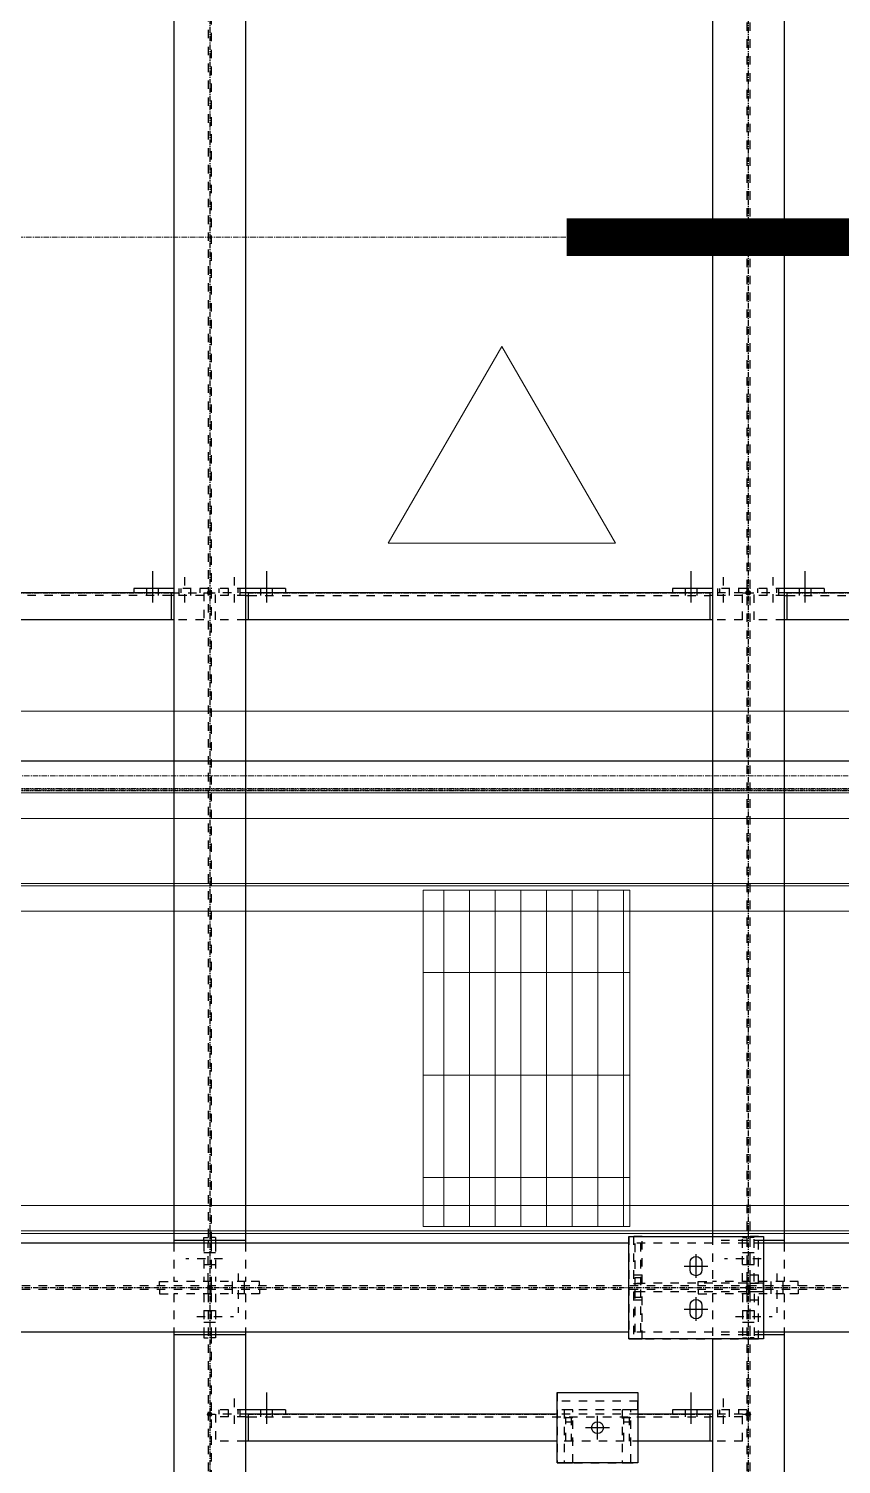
# Model space of a CAD drawing. Header units: inches. Extents: x 209270 to 234360, y -180214 to -150194.
# Drawn here: x 229278 to 231163, y -164412 to -161080 of the extents above; entities that cross this region are included whole.
import ezdxf

# ---------------------------------------------------------------- set-up
doc = ezdxf.new("R2010")
doc.units = ezdxf.units.IN
doc.header["$LTSCALE"] = 10
doc.header["$MEASUREMENT"] = 0
for name, pattern in [('CENTER', [2, 1.25, -0.25, 0.25, -0.25]), ('DXK_LINE_DOT2', [3.9198, 1.9599, -1.9599]), ('HIDDEN', [0.375, 0.25, -0.125])]:
    doc.linetypes.add(name, pattern=pattern)
for name, color, linetype in [('_STR_0', 2, 'Continuous'), ('_STR_1', 2, 'Continuous'), ('_STR_2', 2, 'Continuous'), ('_STR_4', 2, 'Continuous')]:
    doc.layers.add(name, color=color, linetype=linetype)
for name, color, linetype, lineweight in [('All Bought', 110, 'Continuous', 9), ('Belt', 4, 'Continuous', 9), ('CEN', 1, 'CENTER', 9), ('DIM', 42, 'Continuous', 13), ('HIDDEN', 3, 'HIDDEN', 9), ('MAIN OBJECT', 2, 'Continuous', 18), ('REV-F', 30, 'Continuous', 9)]:
    doc.layers.add(name, color=color, linetype=linetype, lineweight=lineweight)

# ---------------------------------------------------------------- blocks, each defined once
blk = doc.blocks.new('A$C89229f85')
at = {"layer": 'DIM'}
blk.add_lwpolyline([(0, 0, 0, 312.5, 0), (-542.2, 0, 125, 125, 0), (-2572.9, 0, 125, 125, 0)], format="xyseb", dxfattribs=at)
blk = doc.blocks.new('A$Cdc69ee36')
h = blk.add_hatch()
h.set_pattern_fill('GRATE', color=256, scale=75, angle=90)
h.set_pattern_definition([(89.999995, (-345791.23, -616422.02), (-59.53125, 5.6e-06), []), (179.999995, (-345791.23, -616422.02), (-2e-05, -238.125), [])])
h.paths.add_polyline_path([(-479.1, -1), (0, -1), (0, 779), (-479.1, 779)])
blk.add_lwpolyline([(-479.1, -1), (0, -1), (0, 779), (-479.1, 779)], close=True)
blk = doc.blocks.new('A$Cdd6af47b')
at = {"layer": 'REV-F'}
blk.add_lwpolyline([(-263.9, 457), (-527.7, 0), (0, 0)], close=True, dxfattribs=at)
blk = doc.blocks.new('Part-116860372-115328 - 114867')
at = {"layer": '_STR_1', "linetype": 'DXK_LINE_DOT2'}
for p, q in [((229711.1, -163885), (229701.1, -163885)), ((229711.1, -163885), (229711.1, -163891.9)), ((229701.1, -163891.9), (229701.1, -163898.1)), ((229711.1, -163898.1), (229711.1, -163987.5)), ((229701.1, -163987.5), (229701.1, -163997.5)), ((229813.6, -163987.5), (229780.8, -163987.5)), ((229813.6, -163997.5), (229813.6, -163987.5))]:
    blk.add_line(p, q, dxfattribs=at)
at = {"layer": '_STR_2', "linetype": 'Continuous'}
blk.add_line((229711.1, -163891.9), (229711.1, -163898.1), dxfattribs=at)
blk = doc.blocks.new('Part-116860372-115040 - 114867')
at = {"layer": '_STR_4', "linetype": 'Continuous'}
for points in [[(230947.6, -162394.2, -1), (230947.6, -162384.2, -1)], [(232197.6, -162394.2, -1), (232197.6, -162384.2, -1)]]:
    blk.add_hatch(color=256, dxfattribs=at).paths.add_polyline_path(points)
at = {"layer": '_STR_1', "linetype": 'DXK_LINE_DOT2'}
for p, q in [((230961.1, -162451.7), (230961.1, -162389.2)), ((231037.1, -162389.2), (230961.1, -162389.2)), ((231030.8, -162395.4), (230961.1, -162395.4)), ((231037.1, -162395.4), (232072.6, -162395.4)), ((232179.2, -162389.2), (232072.6, -162389.2)), ((232179.2, -162395.4), (232078.8, -162395.4)), ((232179.2, -162451.7), (232179.2, -162389.2)), ((231030.8, -162451.7), (230961.1, -162451.7)), ((232179.2, -162451.7), (232078.8, -162451.7))]:
    blk.add_line(p, q, dxfattribs=at)
at = {"layer": '_STR_2', "linetype": 'Continuous'}
for p, q in [((231030.8, -162395.4), (231037.1, -162395.4)), ((232072.6, -162389.2), (231037.1, -162389.2)), ((231037.1, -162389.2), (231037.1, -162451.7)), ((232072.6, -162389.2), (232072.6, -162451.7)), ((232078.8, -162395.4), (232072.6, -162395.4)), ((232078.8, -162451.7), (231030.8, -162451.7))]:
    blk.add_line(p, q, dxfattribs=at)
at = {"layer": '_STR_4', "linetype": 'CENTER'}
for p, q in [((230947.6, -162389.2), (230961.1, -162389.2)), ((231037.1, -162389.2), (232072.6, -162389.2)), ((232179.2, -162389.2), (232197.6, -162389.2))]:
    blk.add_line(p, q, dxfattribs=at)
at = {"layer": '_STR_4', "linetype": 'Continuous'}
for centre in [(230947.6, -162389.2), (232197.6, -162389.2)]:
    blk.add_circle(centre, 5, dxfattribs=at)
blk = doc.blocks.new('Part-116860372-115332 - 114867')
at = {"layer": '_STR_1', "linetype": 'DXK_LINE_DOT2'}
for p, q in [((230961.1, -163885), (230951.1, -163885)), ((230961.1, -163987.5), (230961.1, -163885)), ((230951.1, -163987.5), (230951.1, -163997.5)), ((231063.6, -163987.5), (231030.8, -163987.5)), ((231063.6, -163997.5), (231063.6, -163987.5))]:
    blk.add_line(p, q, dxfattribs=at)
blk = doc.blocks.new('Part-116860372-114997 - 114867')
at = {"layer": '_STR_4', "linetype": 'Continuous'}
for points in [[(228447.6, -164006.7, -1), (228447.6, -163996.7, -1)], [(232197.6, -164006.7, -1), (232197.6, -163996.7, -1)]]:
    blk.add_hatch(color=256, dxfattribs=at).paths.add_polyline_path(points)
at = {"layer": '_STR_1', "linetype": 'DXK_LINE_DOT2'}
for p, q in [((228463.8, -163898.1), (228463.8, -164105.2)), ((228603.8, -163898.1), (228463.8, -163898.1)), ((229107.5, -163898.1), (228795, -163898.1)), ((230982.5, -163898.1), (230670, -163898.1)), ((232181.7, -163898.1), (232041.3, -163898.1)), ((232072.6, -163898.1), (232072.6, -164105.2)), ((232181.7, -163898.1), (232181.7, -164105.2)), ((228603.8, -163997.5), (228463.8, -163997.5)), ((228603.8, -164005.9), (228463.8, -164005.9)), ((232181.7, -163997.5), (228610.1, -163997.5)), ((232181.7, -164005.9), (228610.1, -164005.9)), ((228463.8, -164105.2), (228603.8, -164105.2)), ((229107.5, -164105.2), (228795, -164105.2)), ((230982.5, -164105.2), (230670, -164105.2)), ((232181.7, -164105.2), (232041.3, -164105.2))]:
    blk.add_line(p, q, dxfattribs=at)
at = {"layer": '_STR_2', "linetype": 'Continuous'}
for p, q in [((228795, -163898.1), (228603.8, -163898.1)), ((228610.1, -163898.1), (228610.1, -164105.2)), ((230670, -163898.1), (229107.5, -163898.1)), ((232041.3, -163898.1), (230982.5, -163898.1)), ((228610.1, -163997.5), (228603.8, -163997.5)), ((228610.1, -164005.9), (228603.8, -164005.9)), ((228610.1, -164105.2), (228603.8, -164105.2)), ((228795, -164105.2), (228610.1, -164105.2)), ((230670, -164105.2), (229107.5, -164105.2)), ((232041.3, -164105.2), (230982.5, -164105.2))]:
    blk.add_line(p, q, dxfattribs=at)
at = {"layer": '_STR_4', "linetype": 'CENTER'}
blk.add_line((228447.6, -164001.7), (232197.6, -164001.7), dxfattribs=at)
at = {"layer": '_STR_4', "linetype": 'Continuous'}
for centre in [(228447.6, -164001.7), (232197.6, -164001.7)]:
    blk.add_circle(centre, 5, dxfattribs=at)
blk = doc.blocks.new('Part-116860372-114998 - 114867')
at = {"layer": '_STR_4', "linetype": 'Continuous'}
for points in [[(229697.6, -164006.7, -1), (229697.6, -163996.7, -1)], [(229697.6, -167019.2, -1), (229697.6, -167009.2, -1)]]:
    blk.add_hatch(color=256, dxfattribs=at).paths.add_polyline_path(points)
at = {"layer": '_STR_1', "linetype": 'DXK_LINE_DOT2'}
for p, q in [((229614.3, -164015.9), (229614.3, -164105.2)), ((229780.8, -164015.9), (229614.3, -164015.9)), ((229694, -164015.9), (229694, -165919)), ((229701.1, -164015.9), (229701.1, -164105.2)), ((229780.8, -164015.9), (229780.8, -164105.2)), ((229701.1, -164111.5), (229701.1, -166916.4)), ((229694, -165919), (229694, -166916.4)), ((229614.3, -166922.7), (229614.3, -167000.2)), ((229694, -167000.2), (229694, -166922.7)), ((229701.1, -166922.7), (229701.1, -167000.2)), ((229780.8, -166922.7), (229780.8, -167000.2)), ((229780.8, -167000.2), (229614.3, -167000.2))]:
    blk.add_line(p, q, dxfattribs=at)
at = {"layer": '_STR_2', "linetype": 'Continuous'}
for p, q in [((229614.3, -164105.2), (229614.3, -166922.7)), ((229780.8, -164111.5), (229614.3, -164111.5)), ((229694, -164105.2), (229694, -164111.5)), ((229701.1, -164105.2), (229701.1, -164111.5)), ((229780.8, -164105.2), (229780.8, -166922.7)), ((229780.8, -166916.4), (229614.3, -166916.4)), ((229694, -166916.4), (229694, -166922.7)), ((229701.1, -166916.4), (229701.1, -166922.7))]:
    blk.add_line(p, q, dxfattribs=at)
at = {"layer": '_STR_4', "linetype": 'CENTER'}
blk.add_line((229697.6, -164001.7), (229697.6, -167014.2), dxfattribs=at)
at = {"layer": '_STR_4', "linetype": 'Continuous'}
for centre in [(229697.6, -164001.7), (229697.6, -167014.2)]:
    blk.add_circle(centre, 5, dxfattribs=at)
blk = doc.blocks.new('Part-116860372-114999 - 114867')
at = {"layer": '_STR_4', "linetype": 'Continuous'}
for points in [[(230947.6, -164006.7, -1), (230947.6, -163996.7, -1)], [(230947.6, -167019.2, -1), (230947.6, -167009.2, -1)]]:
    blk.add_hatch(color=256, dxfattribs=at).paths.add_polyline_path(points)
at = {"layer": '_STR_1', "linetype": 'DXK_LINE_DOT2'}
for p, q in [((230864.3, -164015.9), (230864.3, -164120.4)), ((231030.8, -164015.9), (230864.3, -164015.9)), ((230944, -164015.9), (230944, -166916.4)), ((230951.1, -164015.9), (230951.1, -166916.4)), ((231030.8, -164015.9), (231030.8, -164105.2)), ((230982.6, -164111.5), (230864.3, -164111.5)), ((230864.3, -166922.7), (230864.3, -167000.2)), ((230944, -167000.2), (230944, -166922.7)), ((230951.1, -166922.7), (230951.1, -167000.2)), ((231030.8, -166922.7), (231030.8, -167000.2)), ((231030.8, -167000.2), (230864.3, -167000.2))]:
    blk.add_line(p, q, dxfattribs=at)
at = {"layer": '_STR_2', "linetype": 'Continuous'}
for p, q in [((231030.8, -164111.5), (230982.6, -164111.5)), ((231030.8, -164105.2), (231030.8, -166922.7)), ((230864.3, -164120.4), (230864.3, -166922.7)), ((231030.8, -166916.4), (230864.3, -166916.4)), ((230944, -166916.4), (230944, -166922.7)), ((230951.1, -166916.4), (230951.1, -166922.7))]:
    blk.add_line(p, q, dxfattribs=at)
at = {"layer": '_STR_4', "linetype": 'CENTER'}
blk.add_line((230947.6, -164001.7), (230947.6, -167014.2), dxfattribs=at)
at = {"layer": '_STR_4', "linetype": 'Continuous'}
for centre in [(230947.6, -164001.7), (230947.6, -167014.2)]:
    blk.add_circle(centre, 5, dxfattribs=at)
blk = doc.blocks.new('Part-116860372-115002 - 114867')
at = {"layer": '_STR_4', "linetype": 'Continuous'}
for points in [[(230947.6, -160781.7, -1), (230947.6, -160771.7, -1)], [(230947.6, -164006.7, -1), (230947.6, -163996.7, -1)]]:
    blk.add_hatch(color=256, dxfattribs=at).paths.add_polyline_path(points)
at = {"layer": '_STR_1', "linetype": 'DXK_LINE_DOT2'}
for p, q in [((231030.8, -160790.9), (230864.3, -160790.9)), ((230864.3, -160790.9), (230864.3, -160895.4)), ((230944, -160790.9), (230944, -163987.5)), ((230951.1, -160790.9), (230951.1, -163987.5)), ((231030.8, -160790.9), (231030.8, -160880.2)), ((230982.6, -160886.5), (230864.3, -160886.5)), ((230864.3, -163882.9), (230864.3, -163987.5)), ((230982.5, -163891.9), (230864.3, -163891.9)), ((231030.8, -163898.1), (231030.8, -163987.5)), ((231030.8, -163987.5), (230864.3, -163987.5))]:
    blk.add_line(p, q, dxfattribs=at)
at = {"layer": '_STR_2', "linetype": 'Continuous'}
for p, q in [((231030.8, -160886.5), (230982.6, -160886.5)), ((231030.8, -160880.2), (231030.8, -163898.1)), ((230864.3, -160895.4), (230864.3, -163882.9)), ((231030.8, -163891.9), (230982.5, -163891.9))]:
    blk.add_line(p, q, dxfattribs=at)
at = {"layer": '_STR_4', "linetype": 'CENTER'}
blk.add_line((230947.6, -160776.7), (230947.6, -164001.7), dxfattribs=at)
at = {"layer": '_STR_4', "linetype": 'Continuous'}
for centre in [(230947.6, -160776.7), (230947.6, -164001.7)]:
    blk.add_circle(centre, 5, dxfattribs=at)
blk = doc.blocks.new('Bolt-116860372-115334 - 114867')
at = {"layer": '_STR_1', "linetype": 'DXK_LINE_DOT2'}
for p, q in [((229763.6, -163968.7), (229763.6, -164059.9)), ((229749.9, -163987.5), (229749.9, -163997.5)), ((229749.9, -163997.5), (229749.9, -164005.9)), ((229749.9, -164005.9), (229749.9, -164015.9)), ((229777.4, -163987.5), (229777.4, -163997.5)), ((229777.4, -163997.5), (229777.4, -164005.9)), ((229777.4, -164005.9), (229777.4, -164015.9))]:
    blk.add_line(p, q, dxfattribs=at)
blk = doc.blocks.new('Part-116860372-115003 - 114867')
at = {"layer": '_STR_4', "linetype": 'Continuous'}
for points in [[(229697.6, -160781.7, -1), (229697.6, -160771.7, -1)], [(229697.6, -164006.7, -1), (229697.6, -163996.7, -1)]]:
    blk.add_hatch(color=256, dxfattribs=at).paths.add_polyline_path(points)
at = {"layer": '_STR_1', "linetype": 'DXK_LINE_DOT2'}
for p, q in [((229780.8, -160790.9), (229614.3, -160790.9)), ((229614.3, -160790.9), (229614.3, -160880.2)), ((229694, -160790.9), (229694, -160880.2)), ((229701.1, -160790.9), (229701.1, -160893.4)), ((229780.8, -160790.9), (229780.8, -160880.2)), ((229694, -160886.5), (229694, -163891.9)), ((229701.1, -160893.4), (229701.1, -163891.9)), ((229614.3, -163898.1), (229614.3, -163987.5)), ((229694, -163987.5), (229694, -163898.1)), ((229701.1, -163898.1), (229701.1, -163987.5)), ((229780.8, -163898.1), (229780.8, -163987.5)), ((229780.8, -163987.5), (229614.3, -163987.5))]:
    blk.add_line(p, q, dxfattribs=at)
at = {"layer": '_STR_2', "linetype": 'Continuous'}
for p, q in [((229614.3, -160880.2), (229614.3, -163898.1)), ((229780.8, -160886.5), (229614.3, -160886.5)), ((229694, -160880.2), (229694, -160886.5)), ((229701.1, -160880.2), (229701.1, -160886.5)), ((229780.8, -160880.2), (229780.8, -163898.1)), ((229780.8, -163891.9), (229614.3, -163891.9)), ((229694, -163891.9), (229694, -163898.1)), ((229701.1, -163891.9), (229701.1, -163898.1))]:
    blk.add_line(p, q, dxfattribs=at)
at = {"layer": '_STR_4', "linetype": 'CENTER'}
blk.add_line((229697.6, -160776.7), (229697.6, -164001.7), dxfattribs=at)
at = {"layer": '_STR_4', "linetype": 'Continuous'}
for centre in [(229697.6, -160776.7), (229697.6, -164001.7)]:
    blk.add_circle(centre, 5, dxfattribs=at)
blk = doc.blocks.new('Part-116860372-115038 - 114867')
at = {"layer": '_STR_4', "linetype": 'Continuous'}
for points in [[(228447.6, -162394.2, -1), (228447.6, -162384.2, -1)], [(229697.6, -162394.2, -1), (229697.6, -162384.2, -1)]]:
    blk.add_hatch(color=256, dxfattribs=at).paths.add_polyline_path(points)
at = {"layer": '_STR_1', "linetype": 'DXK_LINE_DOT2'}
for p, q in [((228463.8, -162389.2), (228463.8, -162451.7)), ((228610.1, -162389.2), (228463.8, -162389.2)), ((228603.8, -162395.4), (228463.8, -162395.4)), ((229608.1, -162395.4), (228610.1, -162395.4)), ((229608.1, -162389.2), (229684, -162389.2)), ((229684, -162395.4), (229614.3, -162395.4)), ((229684, -162389.2), (229684, -162451.7)), ((228603.8, -162451.7), (228463.8, -162451.7)), ((229684, -162451.7), (229614.3, -162451.7))]:
    blk.add_line(p, q, dxfattribs=at)
at = {"layer": '_STR_2', "linetype": 'Continuous'}
for p, q in [((228610.1, -162395.4), (228603.8, -162395.4)), ((229608.1, -162389.2), (228610.1, -162389.2)), ((228610.1, -162451.7), (228610.1, -162389.2)), ((229608.1, -162389.2), (229608.1, -162451.7)), ((229614.3, -162395.4), (229608.1, -162395.4)), ((229614.3, -162451.7), (228603.8, -162451.7))]:
    blk.add_line(p, q, dxfattribs=at)
at = {"layer": '_STR_4', "linetype": 'CENTER'}
for p, q in [((228447.6, -162389.2), (228463.8, -162389.2)), ((228610.1, -162389.2), (229608.1, -162389.2)), ((229684, -162389.2), (229697.6, -162389.2))]:
    blk.add_line(p, q, dxfattribs=at)
at = {"layer": '_STR_4', "linetype": 'Continuous'}
for centre in [(228447.6, -162389.2), (229697.6, -162389.2)]:
    blk.add_circle(centre, 5, dxfattribs=at)
blk = doc.blocks.new('Part-116860372-115039 - 114867')
at = {"layer": '_STR_4', "linetype": 'Continuous'}
for points in [[(229697.6, -162394.2, -1), (229697.6, -162384.2, -1)], [(230947.6, -162394.2, -1), (230947.6, -162384.2, -1)]]:
    blk.add_hatch(color=256, dxfattribs=at).paths.add_polyline_path(points)
at = {"layer": '_STR_1', "linetype": 'DXK_LINE_DOT2'}
for p, q in [((229711.1, -162451.7), (229711.1, -162389.2)), ((229787.1, -162389.2), (229711.1, -162389.2)), ((229780.8, -162395.4), (229711.1, -162395.4)), ((229787.1, -162395.4), (230858.1, -162395.4)), ((230934, -162389.2), (230858.1, -162389.2)), ((230934, -162395.4), (230864.3, -162395.4)), ((230934, -162451.7), (230934, -162389.2)), ((229780.8, -162451.7), (229711.1, -162451.7)), ((230934, -162451.7), (230864.3, -162451.7))]:
    blk.add_line(p, q, dxfattribs=at)
at = {"layer": '_STR_2', "linetype": 'Continuous'}
for p, q in [((229780.8, -162395.4), (229787.1, -162395.4)), ((230858.1, -162389.2), (229787.1, -162389.2)), ((229787.1, -162389.2), (229787.1, -162451.7)), ((230858.1, -162389.2), (230858.1, -162451.7)), ((230864.3, -162395.4), (230858.1, -162395.4)), ((230864.3, -162451.7), (229780.8, -162451.7))]:
    blk.add_line(p, q, dxfattribs=at)
at = {"layer": '_STR_4', "linetype": 'CENTER'}
for p, q in [((229697.6, -162389.2), (229711.1, -162389.2)), ((229787.1, -162389.2), (230858.1, -162389.2)), ((230934, -162389.2), (230947.6, -162389.2))]:
    blk.add_line(p, q, dxfattribs=at)
at = {"layer": '_STR_4', "linetype": 'Continuous'}
for centre in [(229697.6, -162389.2), (230947.6, -162389.2)]:
    blk.add_circle(centre, 5, dxfattribs=at)
blk = doc.blocks.new('Part-116860372-115814 - 114867')
at = {"layer": '_STR_1', "linetype": 'DXK_LINE_DOT2'}
for p, q in [((230944, -162379.2), (230864.3, -162379.2)), ((230881.5, -162389.2), (230881.5, -162379.2)), ((230925.3, -162389.2), (230925.3, -162379.2)), ((230944, -162379.2), (230944, -162389.2))]:
    blk.add_line(p, q, dxfattribs=at)
at = {"layer": '_STR_2', "linetype": 'Continuous'}
for p, q in [((230864.3, -162379.2), (230771.5, -162379.2)), ((230771.5, -162379.2), (230771.5, -162389.2)), ((230864.3, -162389.2), (230858.1, -162389.2))]:
    blk.add_line(p, q, dxfattribs=at)
blk = doc.blocks.new('Part-116860372-115812 - 114867')
at = {"layer": '_STR_1', "linetype": 'DXK_LINE_DOT2'}
for p, q in [((231030.8, -162379.2), (230951.1, -162379.2)), ((230969.9, -162389.2), (230969.9, -162379.2)), ((231013.6, -162389.2), (231013.6, -162379.2))]:
    blk.add_line(p, q, dxfattribs=at)
at = {"layer": '_STR_2', "linetype": 'Continuous'}
for p, q in [((231123.6, -162379.2), (231030.8, -162379.2)), ((231123.6, -162379.2), (231123.6, -162389.2)), ((231037.1, -162389.2), (231030.8, -162389.2))]:
    blk.add_line(p, q, dxfattribs=at)
blk = doc.blocks.new('Bolt-116860372-115305 - 114867')
at = {"layer": '_STR_1', "linetype": 'DXK_LINE_DOT2'}
for p, q in [((229667.8, -164068.4), (229752.8, -164068.4)), ((229684, -164054.6), (229694, -164054.6)), ((229684, -164082.1), (229694, -164082.1)), ((229694, -164054.6), (229701.1, -164054.6)), ((229694, -164082.1), (229701.1, -164082.1)), ((229701.1, -164054.6), (229711.1, -164054.6)), ((229701.1, -164082.1), (229711.1, -164082.1))]:
    blk.add_line(p, q, dxfattribs=at)
blk = doc.blocks.new('Part-116860372-115822 - 114867')
at = {"layer": '_STR_1', "linetype": 'DXK_LINE_DOT2'}
for p, q in [((229780.8, -164285.4), (229701.1, -164285.4)), ((229719.9, -164295.4), (229719.9, -164285.4)), ((229763.6, -164295.4), (229763.6, -164285.4))]:
    blk.add_line(p, q, dxfattribs=at)
at = {"layer": '_STR_2', "linetype": 'Continuous'}
for p, q in [((229873.6, -164285.4), (229780.8, -164285.4)), ((229873.6, -164285.4), (229873.6, -164295.4)), ((229787.1, -164295.4), (229780.8, -164295.4))]:
    blk.add_line(p, q, dxfattribs=at)
blk = doc.blocks.new('Part-116860372-115102 - 114867')
at = {"layer": '_STR_4', "linetype": 'Continuous'}
for points in [[(229697.6, -164300.4, -1), (229697.6, -164290.4, -1)], [(230947.6, -164300.4, -1), (230947.6, -164290.4, -1)]]:
    blk.add_hatch(color=256, dxfattribs=at).paths.add_polyline_path(points)
at = {"layer": '_STR_1', "linetype": 'DXK_LINE_DOT2'}
for p, q in [((229711.1, -164295.4), (229711.1, -164357.9)), ((229787.1, -164295.4), (229711.1, -164295.4)), ((229780.8, -164301.6), (229711.1, -164301.6)), ((229787.1, -164301.6), (230858.1, -164301.6)), ((230691.3, -164295.4), (230503.8, -164295.4)), ((230934, -164295.4), (230858.1, -164295.4)), ((230934, -164301.6), (230864.3, -164301.6)), ((230934, -164357.9), (230934, -164295.4)), ((229780.8, -164357.9), (229711.1, -164357.9)), ((230540.1, -164357.9), (230503.8, -164357.9)), ((230934, -164357.9), (230540.1, -164357.9))]:
    blk.add_line(p, q, dxfattribs=at)
at = {"layer": '_STR_2', "linetype": 'Continuous'}
for p, q in [((229780.8, -164301.6), (229787.1, -164301.6)), ((230503.8, -164295.4), (229787.1, -164295.4)), ((229787.1, -164295.4), (229787.1, -164357.9)), ((230858.1, -164295.4), (230691.3, -164295.4)), ((230858.1, -164295.4), (230858.1, -164357.9)), ((230864.3, -164301.6), (230858.1, -164301.6)), ((230503.8, -164357.9), (229780.8, -164357.9)), ((230864.3, -164357.9), (230691.3, -164357.9))]:
    blk.add_line(p, q, dxfattribs=at)
at = {"layer": '_STR_4', "linetype": 'CENTER'}
for p, q in [((229697.6, -164295.4), (229711.1, -164295.4)), ((229787.1, -164295.4), (230503.8, -164295.4)), ((230691.3, -164295.4), (230858.1, -164295.4)), ((230934, -164295.4), (230947.6, -164295.4))]:
    blk.add_line(p, q, dxfattribs=at)
at = {"layer": '_STR_4', "linetype": 'Continuous'}
for centre in [(229697.6, -164295.4), (230947.6, -164295.4)]:
    blk.add_circle(centre, 5, dxfattribs=at)
blk = doc.blocks.new('Bolt-116860372-115313 - 114867')
at = {"layer": '_STR_1', "linetype": 'DXK_LINE_DOT2'}
for p, q in [((230917.8, -164068.4), (231002.8, -164068.4)), ((230934, -164054.6), (230944, -164054.6)), ((230934, -164082.1), (230944, -164082.1)), ((230944, -164054.6), (230951.1, -164054.6)), ((230944, -164082.1), (230951.1, -164082.1)), ((230951.1, -164054.6), (230961.1, -164054.6)), ((230951.1, -164082.1), (230961.1, -164082.1))]:
    blk.add_line(p, q, dxfattribs=at)
blk = doc.blocks.new('Part-116860372-115327 - 114867')
at = {"layer": '_STR_1', "linetype": 'DXK_LINE_DOT2'}
for p, q in [((229684, -163891.9), (229684, -163885)), ((229684, -163885), (229694, -163885)), ((229684, -163898.1), (229684, -163987.5)), ((229694, -163891.9), (229694, -163898.1)), ((229581.5, -163997.5), (229581.5, -163987.5)), ((229581.5, -163987.5), (229614.3, -163987.5)), ((229694, -163987.5), (229694, -163997.5))]:
    blk.add_line(p, q, dxfattribs=at)
at = {"layer": '_STR_2', "linetype": 'Continuous'}
blk.add_line((229684, -163891.9), (229684, -163898.1), dxfattribs=at)
blk = doc.blocks.new('Part-116860372-116647 - 114867')
at = {"layer": '_STR_1', "linetype": 'DXK_LINE_DOT2'}
for p, q in [((230982.5, -163991.6), (230670, -163991.7)), ((230670, -164011.7), (230670, -163991.7)), ((230982.5, -164011.6), (230670, -164011.7)), ((230982.5, -164011.6), (230982.5, -163991.6))]:
    blk.add_line(p, q, dxfattribs=at)
blk = doc.blocks.new('Part-116860372-116649 - 114867')
at = {"layer": '_STR_1', "linetype": 'DXK_LINE_DOT2'}
for p, q in [((230681.3, -163882.9), (230681.3, -163991.7)), ((230701.3, -163882.9), (230681.3, -163882.9)), ((230701.3, -163991.7), (230701.3, -163882.9)), ((230701.3, -163972.9), (230681.3, -163972.9)), ((230681.3, -163991.7), (230701.3, -163991.7))]:
    blk.add_line(p, q, dxfattribs=at)
blk = doc.blocks.new('Part-116860372-116727 - 114867')
at = {"layer": '_STR_1', "linetype": 'DXK_LINE_DOT2'}
for p, q in [((230503.8, -164285.4), (230503.8, -164265.4)), ((230691.3, -164265.4), (230503.8, -164265.4)), ((230691.3, -164285.4), (230503.8, -164285.4)), ((230691.3, -164285.4), (230691.3, -164265.4))]:
    blk.add_line(p, q, dxfattribs=at)
blk = doc.blocks.new('Part-116860372-116729 - 114867')
at = {"layer": '_STR_1', "linetype": 'DXK_LINE_DOT2'}
for p, q in [((230503.8, -164245.4), (230503.8, -164265.4)), ((230503.8, -164245.4), (230691.3, -164245.4)), ((230691.3, -164245.4), (230691.3, -164265.4)), ((230503.8, -164285.4), (230503.8, -164407.9)), ((230691.3, -164285.4), (230691.3, -164407.9)), ((230503.8, -164407.9), (230691.3, -164407.9))]:
    blk.add_line(p, q, dxfattribs=at)
blk = doc.blocks.new('Part-116860372-115303 - 114867')
at = {"layer": '_STR_1', "linetype": 'DXK_LINE_DOT2'}
for p, q in [((229701.1, -164015.9), (229701.1, -164005.9)), ((229711.1, -164015.9), (229711.1, -164105.2)), ((229813.6, -164015.9), (229780.8, -164015.9)), ((229813.6, -164005.9), (229813.6, -164015.9)), ((229701.1, -164111.5), (229701.1, -164105.2)), ((229711.1, -164118.4), (229701.1, -164118.4)), ((229711.1, -164111.5), (229711.1, -164118.4))]:
    blk.add_line(p, q, dxfattribs=at)
at = {"layer": '_STR_2', "linetype": 'Continuous'}
blk.add_line((229711.1, -164105.2), (229711.1, -164111.5), dxfattribs=at)
blk = doc.blocks.new('Part-116860372-115304 - 114867')
at = {"layer": '_STR_1', "linetype": 'DXK_LINE_DOT2'}
for p, q in [((229581.5, -164005.9), (229581.5, -164015.9)), ((229581.5, -164015.9), (229614.3, -164015.9)), ((229684, -164015.9), (229684, -164105.2)), ((229694, -164015.9), (229694, -164005.9)), ((229684, -164111.5), (229684, -164118.4)), ((229684, -164118.4), (229694, -164118.4))]:
    blk.add_line(p, q, dxfattribs=at)
at = {"layer": '_STR_2', "linetype": 'Continuous'}
blk.add_line((229684, -164105.2), (229684, -164111.5), dxfattribs=at)
blk = doc.blocks.new('Part-116860372-115311 - 114867')
at = {"layer": '_STR_1', "linetype": 'DXK_LINE_DOT2'}
for p, q in [((230951.1, -164015.9), (230951.1, -164005.9)), ((230961.1, -164015.9), (230961.1, -164118.4)), ((231063.6, -164015.9), (231030.8, -164015.9)), ((231063.6, -164005.9), (231063.6, -164015.9)), ((230961.1, -164118.4), (230951.1, -164118.4))]:
    blk.add_line(p, q, dxfattribs=at)
blk = doc.blocks.new('Part-116860372-115312 - 114867')
at = {"layer": '_STR_1', "linetype": 'DXK_LINE_DOT2'}
for p, q in [((230831.5, -164005.9), (230831.5, -164015.9)), ((230831.5, -164015.9), (230864.3, -164015.9)), ((230934, -164015.9), (230934, -164118.4)), ((230944, -164015.9), (230944, -164005.9)), ((230934, -164118.4), (230944, -164118.4))]:
    blk.add_line(p, q, dxfattribs=at)
blk = doc.blocks.new('Bolt-116860372-115329 - 114867')
at = {"layer": '_STR_1', "linetype": 'DXK_LINE_DOT2'}
for p, q in [((229727.4, -163935), (229642.4, -163935)), ((229694, -163921.2), (229684, -163921.2)), ((229694, -163948.7), (229684, -163948.7)), ((229701.1, -163921.2), (229694, -163921.2)), ((229701.1, -163948.7), (229694, -163948.7)), ((229711.1, -163921.2), (229701.1, -163921.2)), ((229711.1, -163948.7), (229701.1, -163948.7))]:
    blk.add_line(p, q, dxfattribs=at)
blk = doc.blocks.new('Part-116860372-115331 - 114867')
at = {"layer": '_STR_1', "linetype": 'DXK_LINE_DOT2'}
for p, q in [((230934, -163987.5), (230934, -163885)), ((230934, -163885), (230944, -163885)), ((230831.5, -163997.5), (230831.5, -163987.5)), ((230831.5, -163987.5), (230864.3, -163987.5)), ((230944, -163987.5), (230944, -163997.5))]:
    blk.add_line(p, q, dxfattribs=at)
blk = doc.blocks.new('Bolt-116860372-115333 - 114867')
at = {"layer": '_STR_1', "linetype": 'DXK_LINE_DOT2'}
for p, q in [((230977.4, -163935), (230892.4, -163935)), ((230944, -163921.2), (230934, -163921.2)), ((230944, -163948.7), (230934, -163948.7)), ((230951.1, -163921.2), (230944, -163921.2)), ((230951.1, -163948.7), (230944, -163948.7)), ((230961.1, -163921.2), (230951.1, -163921.2)), ((230961.1, -163948.7), (230951.1, -163948.7))]:
    blk.add_line(p, q, dxfattribs=at)
blk = doc.blocks.new('Bolt-116860372-115335 - 114867')
at = {"layer": '_STR_1', "linetype": 'DXK_LINE_DOT2'}
for p, q in [((231013.6, -163968.7), (231013.6, -164059.9)), ((230999.9, -163987.5), (230999.9, -163997.5)), ((230999.9, -163997.5), (230999.9, -164005.9)), ((230999.9, -164005.9), (230999.9, -164015.9)), ((231027.4, -163987.5), (231027.4, -163997.5)), ((231027.4, -163997.5), (231027.4, -164005.9)), ((231027.4, -164005.9), (231027.4, -164015.9))]:
    blk.add_line(p, q, dxfattribs=at)
blk = doc.blocks.new('Bolt-116860372-116654 - 114867')
at = {"layer": '_STR_2', "linetype": 'Continuous'}
for p, q in [((230798.8, -163951.6), (230853.8, -163951.6)), ((230812.5, -163942.9), (230813.6, -163937.6)), ((230812.5, -163960.4), (230812.5, -163942.9)), ((230813.6, -163937.6), (230816.6, -163933.2)), ((230816.6, -163933.2), (230821, -163930.2)), ((230821, -163930.2), (230826.3, -163929.1)), ((230826.3, -163979.1), (230826.3, -163924.1)), ((230826.3, -163929.1), (230826.3, -163929.1)), ((230826.3, -163929.1), (230831.5, -163930.2)), ((230831.5, -163930.2), (230836, -163933.2)), ((230836, -163933.2), (230839, -163937.6)), ((230839, -163937.6), (230840, -163942.9)), ((230840, -163942.9), (230840, -163960.4)), ((230813.6, -163965.6), (230812.5, -163960.4)), ((230816.6, -163970.1), (230813.6, -163965.6)), ((230821, -163973.1), (230816.6, -163970.1)), ((230826.3, -163974.1), (230821, -163973.1)), ((230831.5, -163973.1), (230826.3, -163974.1)), ((230826.3, -163974.1), (230826.3, -163974.1)), ((230836, -163970.1), (230831.5, -163973.1)), ((230839, -163965.6), (230836, -163970.1)), ((230840, -163960.4), (230839, -163965.6)), ((230798.8, -164051.6), (230853.8, -164051.6)), ((230812.5, -164042.9), (230813.6, -164037.6)), ((230812.5, -164060.4), (230812.5, -164042.9)), ((230813.6, -164037.6), (230816.6, -164033.2)), ((230816.6, -164033.2), (230821, -164030.2)), ((230821, -164030.2), (230826.3, -164029.1)), ((230826.3, -164079.1), (230826.3, -164024.1)), ((230826.3, -164029.1), (230826.3, -164029.1)), ((230826.3, -164029.1), (230831.5, -164030.2)), ((230831.5, -164030.2), (230836, -164033.2)), ((230836, -164033.2), (230839, -164037.6)), ((230839, -164037.6), (230840, -164042.9)), ((230840, -164042.9), (230840, -164060.4)), ((230813.6, -164065.6), (230812.5, -164060.4)), ((230816.6, -164070.1), (230813.6, -164065.6)), ((230821, -164073.1), (230816.6, -164070.1)), ((230826.3, -164074.1), (230821, -164073.1)), ((230831.5, -164073.1), (230826.3, -164074.1)), ((230826.3, -164074.1), (230826.3, -164074.1)), ((230836, -164070.1), (230831.5, -164073.1)), ((230839, -164065.6), (230836, -164070.1)), ((230840, -164060.4), (230839, -164065.6))]:
    blk.add_line(p, q, dxfattribs=at)
blk = doc.blocks.new('Part-116860372-116652 - 114867')
at = {"layer": '_STR_1', "linetype": 'DXK_LINE_DOT2'}
for p, q in [((230951.3, -163882.9), (230951.3, -163991.6)), ((230971.3, -163882.9), (230951.3, -163882.9)), ((230971.3, -163991.6), (230971.3, -163882.9)), ((230971.3, -163972.9), (230951.3, -163972.9)), ((230951.3, -163991.6), (230971.3, -163991.6))]:
    blk.add_line(p, q, dxfattribs=at)
blk = doc.blocks.new('Bolt-116860372-115819 - 114867')
at = {"layer": '_STR_1', "linetype": 'DXK_LINE_DOT2'}
for p, q in [((229640.3, -162411.7), (229640.3, -162339.2)), ((229626.5, -162389.2), (229626.5, -162379.2)), ((229654, -162389.2), (229654, -162379.2)), ((229626.5, -162395.4), (229626.5, -162389.2)), ((229654, -162395.4), (229654, -162389.2))]:
    blk.add_line(p, q, dxfattribs=at)
at = {"layer": '_STR_2', "linetype": 'Continuous'}
for p, q in [((229565.3, -162411.7), (229565.3, -162339.2)), ((229551.5, -162389.2), (229551.5, -162379.2)), ((229579, -162389.2), (229579, -162379.2)), ((229551.5, -162395.4), (229551.5, -162389.2)), ((229579, -162395.4), (229579, -162389.2))]:
    blk.add_line(p, q, dxfattribs=at)
blk = doc.blocks.new('Part-116860372-115823 - 114867')
at = {"layer": '_STR_1', "linetype": 'DXK_LINE_DOT2'}
for p, q in [((230944, -164285.4), (230864.3, -164285.4)), ((230881.5, -164295.4), (230881.5, -164285.4)), ((230925.3, -164295.4), (230925.3, -164285.4)), ((230944, -164285.4), (230944, -164295.4))]:
    blk.add_line(p, q, dxfattribs=at)
at = {"layer": '_STR_2', "linetype": 'Continuous'}
for p, q in [((230864.3, -164285.4), (230771.5, -164285.4)), ((230771.5, -164285.4), (230771.5, -164295.4)), ((230864.3, -164295.4), (230858.1, -164295.4))]:
    blk.add_line(p, q, dxfattribs=at)
blk = doc.blocks.new('Part-116860372-115815 - 114867')
at = {"layer": '_STR_1', "linetype": 'DXK_LINE_DOT2'}
for p, q in [((229694, -162379.2), (229614.3, -162379.2)), ((229631.5, -162389.2), (229631.5, -162379.2)), ((229675.3, -162389.2), (229675.3, -162379.2)), ((229694, -162379.2), (229694, -162389.2))]:
    blk.add_line(p, q, dxfattribs=at)
at = {"layer": '_STR_2', "linetype": 'Continuous'}
for p, q in [((229614.3, -162379.2), (229521.5, -162379.2)), ((229521.5, -162379.2), (229521.5, -162389.2)), ((229614.3, -162389.2), (229608.1, -162389.2))]:
    blk.add_line(p, q, dxfattribs=at)
blk = doc.blocks.new('Part-116860372-116648 - 114867')
at = {"layer": '_STR_2', "linetype": 'Continuous'}
for p, q in [((230670, -164120.4), (230670, -163882.9)), ((230670, -163882.9), (230982.5, -163882.9)), ((230982.5, -163882.9), (230982.6, -164120.4)), ((230982.6, -164120.4), (230670, -164120.4))]:
    blk.add_line(p, q, dxfattribs=at)
blk = doc.blocks.new('Part-116860372-115813 - 114867')
at = {"layer": '_STR_1', "linetype": 'DXK_LINE_DOT2'}
for p, q in [((229780.8, -162379.2), (229701.1, -162379.2)), ((229719.9, -162389.2), (229719.9, -162379.2)), ((229763.6, -162389.2), (229763.6, -162379.2))]:
    blk.add_line(p, q, dxfattribs=at)
at = {"layer": '_STR_2', "linetype": 'Continuous'}
for p, q in [((229873.6, -162379.2), (229780.8, -162379.2)), ((229873.6, -162379.2), (229873.6, -162389.2)), ((229787.1, -162389.2), (229780.8, -162389.2))]:
    blk.add_line(p, q, dxfattribs=at)
blk = doc.blocks.new('Bolt-116860372-115816 - 114867')
at = {"layer": '_STR_1', "linetype": 'DXK_LINE_DOT2'}
for p, q in [((231004.9, -162411.7), (231004.9, -162339.2)), ((230991.1, -162389.2), (230991.1, -162379.2)), ((231018.6, -162389.2), (231018.6, -162379.2)), ((230991.1, -162395.4), (230991.1, -162389.2)), ((231018.6, -162395.4), (231018.6, -162389.2))]:
    blk.add_line(p, q, dxfattribs=at)
at = {"layer": '_STR_2', "linetype": 'Continuous'}
for p, q in [((231079.9, -162411.7), (231079.9, -162339.2)), ((231066.1, -162389.2), (231066.1, -162379.2)), ((231093.6, -162389.2), (231093.6, -162379.2)), ((231066.1, -162395.4), (231066.1, -162389.2)), ((231093.6, -162395.4), (231093.6, -162389.2))]:
    blk.add_line(p, q, dxfattribs=at)
blk = doc.blocks.new('Bolt-116860372-115817 - 114867')
at = {"layer": '_STR_1', "linetype": 'DXK_LINE_DOT2'}
for p, q in [((229754.9, -162411.7), (229754.9, -162339.2)), ((229741.1, -162389.2), (229741.1, -162379.2)), ((229768.6, -162389.2), (229768.6, -162379.2)), ((229741.1, -162395.4), (229741.1, -162389.2)), ((229768.6, -162395.4), (229768.6, -162389.2))]:
    blk.add_line(p, q, dxfattribs=at)
at = {"layer": '_STR_2', "linetype": 'Continuous'}
for p, q in [((229829.9, -162411.7), (229829.9, -162339.2)), ((229816.1, -162389.2), (229816.1, -162379.2)), ((229843.6, -162389.2), (229843.6, -162379.2)), ((229816.1, -162395.4), (229816.1, -162389.2)), ((229843.6, -162395.4), (229843.6, -162389.2))]:
    blk.add_line(p, q, dxfattribs=at)
blk = doc.blocks.new('Bolt-116860372-115818 - 114867')
at = {"layer": '_STR_1', "linetype": 'DXK_LINE_DOT2'}
for p, q in [((230890.3, -162411.7), (230890.3, -162339.2)), ((230876.5, -162389.2), (230876.5, -162379.2)), ((230904, -162389.2), (230904, -162379.2)), ((230876.5, -162395.4), (230876.5, -162389.2)), ((230904, -162395.4), (230904, -162389.2))]:
    blk.add_line(p, q, dxfattribs=at)
at = {"layer": '_STR_2', "linetype": 'Continuous'}
for p, q in [((230815.3, -162411.7), (230815.3, -162339.2)), ((230801.5, -162389.2), (230801.5, -162379.2)), ((230829, -162389.2), (230829, -162379.2)), ((230801.5, -162395.4), (230801.5, -162389.2)), ((230829, -162395.4), (230829, -162389.2))]:
    blk.add_line(p, q, dxfattribs=at)
blk = doc.blocks.new('Bolt-116860372-115824 - 114867')
at = {"layer": '_STR_1', "linetype": 'DXK_LINE_DOT2'}
for p, q in [((229754.9, -164317.9), (229754.9, -164245.4)), ((229741.1, -164295.4), (229741.1, -164285.4)), ((229768.6, -164295.4), (229768.6, -164285.4)), ((229741.1, -164301.6), (229741.1, -164295.4)), ((229768.6, -164301.6), (229768.6, -164295.4))]:
    blk.add_line(p, q, dxfattribs=at)
at = {"layer": '_STR_2', "linetype": 'Continuous'}
for p, q in [((229829.9, -164317.9), (229829.9, -164245.4)), ((229816.1, -164295.4), (229816.1, -164285.4)), ((229843.6, -164295.4), (229843.6, -164285.4)), ((229816.1, -164301.6), (229816.1, -164295.4)), ((229843.6, -164301.6), (229843.6, -164295.4))]:
    blk.add_line(p, q, dxfattribs=at)
blk = doc.blocks.new('Bolt-116860372-115825 - 114867')
at = {"layer": '_STR_1', "linetype": 'DXK_LINE_DOT2'}
for p, q in [((230890.3, -164317.9), (230890.3, -164245.4)), ((230876.5, -164295.4), (230876.5, -164285.4)), ((230904, -164295.4), (230904, -164285.4)), ((230876.5, -164301.6), (230876.5, -164295.4)), ((230904, -164301.6), (230904, -164295.4))]:
    blk.add_line(p, q, dxfattribs=at)
at = {"layer": '_STR_2', "linetype": 'Continuous'}
for p, q in [((230815.3, -164317.9), (230815.3, -164245.4)), ((230801.5, -164295.4), (230801.5, -164285.4)), ((230829, -164295.4), (230829, -164285.4)), ((230801.5, -164301.6), (230801.5, -164295.4)), ((230829, -164301.6), (230829, -164295.4))]:
    blk.add_line(p, q, dxfattribs=at)
blk = doc.blocks.new('Part-116860372-116692 - 114867')
at = {"layer": '_STR_1', "linetype": 'DXK_LINE_DOT2'}
for p, q in [((230685, -163997.5), (230685, -163898.1)), ((230697.5, -163898.1), (230697.5, -163997.5)), ((230697.5, -163978.7), (230685, -163978.7))]:
    blk.add_line(p, q, dxfattribs=at)
blk = doc.blocks.new('Part-116860372-116653 - 114867')
at = {"layer": '_STR_1', "linetype": 'DXK_LINE_DOT2'}
for p, q in [((230971.3, -164011.7), (230951.3, -164011.7)), ((230951.3, -164011.7), (230951.3, -164120.4)), ((230971.3, -164120.4), (230971.3, -164011.7)), ((230971.3, -164030.4), (230951.3, -164030.4)), ((230951.3, -164120.4), (230971.3, -164120.4))]:
    blk.add_line(p, q, dxfattribs=at)
blk = doc.blocks.new('Part-116860372-150359 - 114867')
at = {"layer": '_STR_1', "linetype": 'DXK_LINE_DOT2'}
for p, q in [((230658.8, -164357.9), (230658.8, -164301.6)), ((230671.3, -164314.1), (230658.8, -164314.1)), ((230671.3, -164301.6), (230671.3, -164357.9))]:
    blk.add_line(p, q, dxfattribs=at)
blk = doc.blocks.new('Part-116860372-116650 - 114867')
at = {"layer": '_STR_1', "linetype": 'DXK_LINE_DOT2'}
for p, q in [((230670, -163882.9), (230670, -164120.4)), ((230670, -163882.9), (230982.5, -163882.9)), ((230982.5, -163882.9), (230982.6, -164120.4)), ((230670, -164120.4), (230982.6, -164120.4))]:
    blk.add_line(p, q, dxfattribs=at)
blk = doc.blocks.new('Part-116860372-116651 - 114867')
at = {"layer": '_STR_1', "linetype": 'DXK_LINE_DOT2'}
for p, q in [((230701.3, -164011.7), (230681.3, -164011.7)), ((230681.3, -164011.7), (230681.3, -164120.4)), ((230701.3, -164120.4), (230701.3, -164011.7)), ((230701.3, -164030.4), (230681.3, -164030.4)), ((230681.3, -164120.4), (230701.3, -164120.4))]:
    blk.add_line(p, q, dxfattribs=at)
blk = doc.blocks.new('Part-116860372-116693 - 114867')
at = {"layer": '_STR_1', "linetype": 'DXK_LINE_DOT2'}
for p, q in [((230685, -164105.2), (230685, -164005.9)), ((230697.5, -164005.9), (230697.5, -164105.2)), ((230697.5, -164024.6), (230685, -164024.6))]:
    blk.add_line(p, q, dxfattribs=at)
blk = doc.blocks.new('Part-116860372-116728 - 114867')
at = {"layer": '_STR_2', "linetype": 'Continuous'}
for p, q in [((230503.8, -164407.9), (230503.8, -164245.4)), ((230503.8, -164245.4), (230691.3, -164245.4)), ((230691.3, -164245.4), (230691.3, -164407.9)), ((230691.3, -164407.9), (230503.8, -164407.9))]:
    blk.add_line(p, q, dxfattribs=at)
blk = doc.blocks.new('Part-116860372-116730 - 114867')
at = {"layer": '_STR_1', "linetype": 'DXK_LINE_DOT2'}
for p, q in [((230540.1, -164285.4), (230520.1, -164285.4)), ((230520.1, -164285.4), (230520.1, -164407.9)), ((230540.1, -164407.9), (230540.1, -164285.4)), ((230540.1, -164304.1), (230520.1, -164304.1)), ((230520.1, -164407.9), (230540.1, -164407.9))]:
    blk.add_line(p, q, dxfattribs=at)
blk = doc.blocks.new('Part-116860372-116731 - 114867')
at = {"layer": '_STR_1', "linetype": 'DXK_LINE_DOT2'}
for p, q in [((230675.1, -164285.4), (230655.1, -164285.4)), ((230655.1, -164285.4), (230655.1, -164407.9)), ((230675.1, -164407.9), (230675.1, -164285.4)), ((230675.1, -164304.1), (230655.1, -164304.1)), ((230655.1, -164407.9), (230675.1, -164407.9))]:
    blk.add_line(p, q, dxfattribs=at)
blk = doc.blocks.new('Bolt-116860372-116732 - 114867')
at = {"layer": '_STR_2', "linetype": 'Continuous'}
for p, q in [((230597.6, -164354.1), (230597.6, -164299.1)), ((230570.1, -164326.6), (230625.1, -164326.6))]:
    blk.add_line(p, q, dxfattribs=at)
blk.add_circle((230597.6, -164326.6), 13.7, dxfattribs=at)
blk = doc.blocks.new('Part-116860372-150357 - 114867')
at = {"layer": '_STR_1', "linetype": 'DXK_LINE_DOT2'}
for p, q in [((230523.8, -164357.9), (230523.8, -164301.6)), ((230536.3, -164314.1), (230523.8, -164314.1)), ((230536.3, -164301.6), (230536.3, -164357.9))]:
    blk.add_line(p, q, dxfattribs=at)

msp = doc.modelspace()

# ---------------------------------------------------------------- linework, layer by layer
at = {"layer": 'Belt'}
msp.add_line((232519.4, -162663.7, 0), (219599.9, -162663.7, 0), dxfattribs=at)
at = {"layer": 'CEN'}
for p, q in [((220011.9, -161563.7), (232509.3, -161563.7)), ((232519.7, -162813.7), (221148.1, -162813.7)), ((228886.8, -162846.2), (232519.8, -162846.2)), ((228886.8, -162846.2), (232519.8, -162846.2)), ((232519.8, -162846.2), (229065, -162846.2))]:
    msp.add_line(p, q, dxfattribs=at)
at = {"layer": 'HIDDEN'}
for p, q in [((232519.8, -162847.6, 7050750846.7), (221148.1, -162847.6, 7050750846.7)), ((232519.8, -162843.3, 8564264015.9), (229065, -162843.3, 8676235979.2)), ((232519.8, -162849, 8564263700.2), (229065, -162849, 8676235979.2))]:
    msp.add_line(p, q, dxfattribs=at)
at = {"layer": 'MAIN OBJECT'}
for p, q in [((232519.6, -162778.7), (221148.1, -162778.7)), ((232519.6, -162779.6), (229065, -162779.6)), ((232519.8, -162853.7), (221148.1, -162853.7)), ((232519.9, -162912.8), (229065, -162912.8)), ((232520.1, -163063.7), (228511.9, -163063.7, 0.8)), ((232520.1, -163069.2), (228511.9, -163069.2, 0.8)), ((232520.2, -163128.2), (228511.9, -163128.2, 0.8)), ((232521.4, -163811), (228511.9, -163811, 0.8)), ((232521.5, -163870), (228511.9, -163870, 0.8)), ((232521.5, -163876), (228511.9, -163876, 0.8))]:
    msp.add_line(p, q, dxfattribs=at)

# ---------------------------------------------------------------- block references
at = {"xscale": 0.7000000000000001, "yscale": 0.7000000000000001, "zscale": 0.7000000000000001}
msp.add_blockref('A$C89229f85', (232326.7, -161563.7), dxfattribs=at)
at = {"layer": '_STR_0', "zscale": 0.8}
for name in ['Part-116860372-115003 - 114867', 'Part-116860372-115002 - 114867', 'Bolt-116860372-115819 - 114867', 'Bolt-116860372-115817 - 114867', 'Bolt-116860372-115818 - 114867', 'Bolt-116860372-115816 - 114867', 'Part-116860372-115038 - 114867', 'Part-116860372-115815 - 114867', 'Part-116860372-115039 - 114867', 'Part-116860372-115813 - 114867', 'Part-116860372-115814 - 114867', 'Part-116860372-115040 - 114867', 'Part-116860372-115812 - 114867', 'Part-116860372-115327 - 114867', 'Part-116860372-115328 - 114867', 'Part-116860372-116648 - 114867', 'Part-116860372-116650 - 114867', 'Part-116860372-116649 - 114867', 'Part-116860372-115331 - 114867', 'Part-116860372-115332 - 114867', 'Part-116860372-116652 - 114867', 'Part-116860372-114997 - 114867', 'Part-116860372-116692 - 114867', 'Bolt-116860372-115329 - 114867', 'Bolt-116860372-116654 - 114867', 'Bolt-116860372-115333 - 114867', 'Bolt-116860372-115334 - 114867', 'Bolt-116860372-115335 - 114867', 'Part-116860372-115304 - 114867', 'Part-116860372-114998 - 114867', 'Part-116860372-115303 - 114867', 'Part-116860372-116647 - 114867', 'Part-116860372-116651 - 114867', 'Part-116860372-116693 - 114867', 'Part-116860372-115312 - 114867', 'Part-116860372-114999 - 114867', 'Part-116860372-115311 - 114867', 'Part-116860372-116653 - 114867', 'Bolt-116860372-115305 - 114867', 'Bolt-116860372-115313 - 114867', 'Bolt-116860372-115824 - 114867', 'Part-116860372-116729 - 114867', 'Part-116860372-116728 - 114867', 'Bolt-116860372-115825 - 114867', 'Part-116860372-115822 - 114867', 'Part-116860372-116727 - 114867', 'Part-116860372-116730 - 114867', 'Part-116860372-116731 - 114867', 'Part-116860372-115823 - 114867', 'Part-116860372-115102 - 114867', 'Part-116860372-150357 - 114867', 'Bolt-116860372-116732 - 114867', 'Part-116860372-150359 - 114867']:
    msp.add_blockref(name, (0, 0), dxfattribs=at)
at = {"layer": 'All Bought', "xscale": -1}
msp.add_blockref('A$Cdc69ee36', (230193.4, -163858.6, 293016688.1), dxfattribs=at)
at = {"layer": 'REV-F'}
msp.add_blockref('A$Cdd6af47b', (230639.4, -162274.1, 0), dxfattribs=at)

doc.saveas('drawing.dxf')
